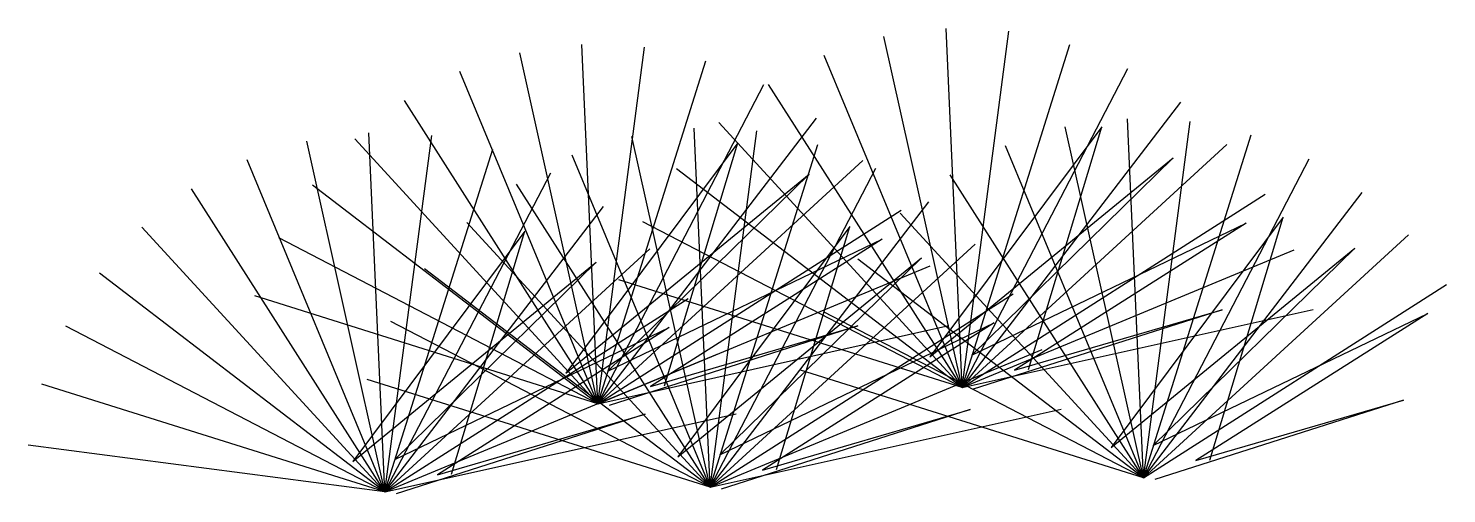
# Model space of a CAD drawing. Header units: millimetres. Extents: x 448.93 to 450.17, y 2602.17 to 2602.58.
import ezdxf

# ---------------------------------------------------------------- set-up
doc = ezdxf.new("R2010")
doc.units = ezdxf.units.MM
doc.header["$LTSCALE"] = 10
doc.layers.add('Vegetais', color=94, linetype='Continuous')

msp = doc.modelspace()

# ---------------------------------------------------------------- linework, layer by layer
at = {"layer": 'Vegetais'}
for p, q in [((449.7493, 2602.2618), (449.7353, 2602.5765)), ((449.7493, 2602.2618), (449.7902, 2602.5742)), ((449.4304, 2602.2476), (449.4164, 2602.5623)), ((449.4304, 2602.2476), (449.4713, 2602.56)), ((449.7493, 2602.2618), (449.6809, 2602.5693)), ((449.7493, 2602.2618), (449.8438, 2602.5623)), ((449.4304, 2602.2476), (449.362, 2602.5551)), ((449.4304, 2602.2476), (449.5249, 2602.5482)), ((449.7493, 2602.2618), (449.6285, 2602.5528)), ((449.4304, 2602.2476), (449.3096, 2602.5386)), ((449.7493, 2602.2618), (449.8945, 2602.5414)), ((449.4304, 2602.2476), (449.5757, 2602.5272)), ((449.7493, 2602.2618), (449.5798, 2602.5274)), ((449.4304, 2602.2476), (449.261, 2602.5132)), ((449.7493, 2602.2618), (449.9409, 2602.5119)), ((449.4304, 2602.2476), (449.622, 2602.4977)), ((449.5287, 2602.1744), (449.5147, 2602.4891)), ((449.5287, 2602.1744), (449.5695, 2602.4867)), ((449.7493, 2602.2618), (449.5363, 2602.4939)), ((449.8717, 2602.4903), (449.7211, 2602.2886)), ((449.8075, 2602.2775), (449.8717, 2602.4903)), ((449.9082, 2602.1826), (449.8398, 2602.4901)), ((449.9082, 2602.1826), (449.8942, 2602.4973)), ((449.9082, 2602.1826), (449.9491, 2602.495)), ((449.2439, 2602.1703), (449.1755, 2602.4778)), ((449.4304, 2602.2476), (449.2174, 2602.4797)), ((449.2439, 2602.1703), (449.2299, 2602.485)), ((449.2439, 2602.1703), (449.2848, 2602.4827)), ((449.5529, 2602.4761), (449.4022, 2602.2745)), ((449.5287, 2602.1744), (449.4602, 2602.4819)), ((449.4887, 2602.2633), (449.5529, 2602.4761)), ((449.5287, 2602.1744), (449.6231, 2602.4749)), ((449.7493, 2602.2618), (449.9814, 2602.4748)), ((449.9082, 2602.1826), (449.7875, 2602.4736)), ((449.9082, 2602.1826), (450.0027, 2602.4831)), ((449.2439, 2602.1703), (449.1231, 2602.4613)), ((449.2439, 2602.1703), (449.3384, 2602.4708)), ((449.5287, 2602.1744), (449.4079, 2602.4653)), ((449.4304, 2602.2476), (449.6625, 2602.4607)), ((449.7211, 2602.2886), (449.9343, 2602.4631)), ((449.9343, 2602.4631), (449.7578, 2602.2903)), ((449.9082, 2602.1826), (450.0535, 2602.4622)), ((449.2439, 2602.1703), (449.3891, 2602.4499)), ((449.4022, 2602.2745), (449.6155, 2602.4489)), ((449.6155, 2602.4489), (449.439, 2602.2761)), ((449.7493, 2602.2618), (449.4992, 2602.4534)), ((449.5287, 2602.1744), (449.6739, 2602.4539)), ((449.9082, 2602.1826), (449.7388, 2602.4482)), ((449.2439, 2602.1703), (449.0744, 2602.4359)), ((449.4304, 2602.2476), (449.1804, 2602.4392)), ((449.5287, 2602.1744), (449.3592, 2602.4399)), ((449.5287, 2602.1744), (449.7202, 2602.4244)), ((449.7493, 2602.2618), (450.0148, 2602.4313)), ((449.9082, 2602.1826), (450.0998, 2602.4327)), ((449.2439, 2602.1703), (449.4354, 2602.4204)), ((449.4304, 2602.2476), (449.696, 2602.4171)), ((449.9082, 2602.1826), (449.6952, 2602.4147)), ((450.0307, 2602.4111), (449.88, 2602.2094)), ((449.9665, 2602.1983), (450.0307, 2602.4111)), ((449.2439, 2602.1703), (449.0309, 2602.4024)), ((449.3663, 2602.3988), (449.2157, 2602.1971)), ((449.3021, 2602.186), (449.3663, 2602.3988)), ((449.5287, 2602.1744), (449.3157, 2602.4065)), ((449.7493, 2602.2618), (449.4698, 2602.4071)), ((449.6511, 2602.4028), (449.5004, 2602.2012)), ((449.5869, 2602.19), (449.6511, 2602.4028)), ((449.7578, 2602.2903), (449.9983, 2602.4059)), ((449.9983, 2602.4059), (449.7953, 2602.2769)), ((449.4304, 2602.2476), (449.1509, 2602.3929)), ((449.439, 2602.2761), (449.6794, 2602.3917)), ((449.6794, 2602.3917), (449.4764, 2602.2628)), ((449.5287, 2602.1744), (449.7607, 2602.3874)), ((449.9082, 2602.1826), (450.1403, 2602.3956)), ((449.2439, 2602.1703), (449.476, 2602.3833)), ((449.5004, 2602.2012), (449.7137, 2602.3756)), ((449.7137, 2602.3756), (449.5372, 2602.2028)), ((449.9082, 2602.1826), (449.6582, 2602.3742)), ((449.7493, 2602.2618), (450.0402, 2602.3826)), ((449.88, 2602.2094), (450.0933, 2602.3839)), ((450.0933, 2602.3839), (449.9168, 2602.2111)), ((449.2439, 2602.1703), (448.9938, 2602.3619)), ((449.2157, 2602.1971), (449.4289, 2602.3716)), ((449.4289, 2602.3716), (449.2524, 2602.1988)), ((449.5287, 2602.1744), (449.2786, 2602.3659)), ((449.4304, 2602.2476), (449.7214, 2602.3684)), ((449.7493, 2602.2618), (449.4488, 2602.3563)), ((449.9082, 2602.1826), (450.1738, 2602.3521)), ((449.4304, 2602.2476), (449.1299, 2602.3421)), ((449.2439, 2602.1703), (449.5094, 2602.3398)), ((449.5287, 2602.1744), (449.7942, 2602.3439)), ((449.9082, 2602.1826), (449.6287, 2602.3279)), ((449.7493, 2602.2618), (450.0568, 2602.3303)), ((449.9771, 2602.33), (449.7592, 2602.2603)), ((449.7953, 2602.2769), (449.9771, 2602.33)), ((449.9168, 2602.2111), (450.1572, 2602.3267)), ((450.1572, 2602.3267), (449.9542, 2602.1978)), ((449.2439, 2602.1703), (448.9644, 2602.3156)), ((449.5287, 2602.1744), (449.2491, 2602.3196)), ((449.2524, 2602.1988), (449.4929, 2602.3144)), ((449.4929, 2602.3144), (449.2899, 2602.1854)), ((449.4304, 2602.2476), (449.7379, 2602.3161)), ((449.6582, 2602.3158), (449.4403, 2602.2462)), ((449.4764, 2602.2628), (449.6582, 2602.3158)), ((449.5372, 2602.2028), (449.7776, 2602.3185)), ((449.7776, 2602.3185), (449.5746, 2602.1895)), ((449.2439, 2602.1703), (449.5348, 2602.2911)), ((449.5287, 2602.1744), (449.8196, 2602.2952)), ((449.9082, 2602.1826), (449.6077, 2602.2771)), ((449.2439, 2602.1703), (448.9434, 2602.2648)), ((449.5287, 2602.1744), (449.2282, 2602.2689)), ((450.136, 2602.2508), (449.9181, 2602.1812)), ((449.9542, 2602.1978), (450.136, 2602.2508)), ((449.2439, 2602.1703), (449.5514, 2602.2388)), ((449.4717, 2602.2385), (449.2538, 2602.1688)), ((449.2899, 2602.1854), (449.4717, 2602.2385)), ((449.5287, 2602.1744), (449.8361, 2602.2428)), ((449.7565, 2602.2426), (449.5385, 2602.1729)), ((449.5746, 2602.1895), (449.7565, 2602.2426)), ((449.2439, 2602.1703), (448.9315, 2602.2112))]:
    msp.add_line(p, q, dxfattribs=at)

doc.saveas('drawing.dxf')
